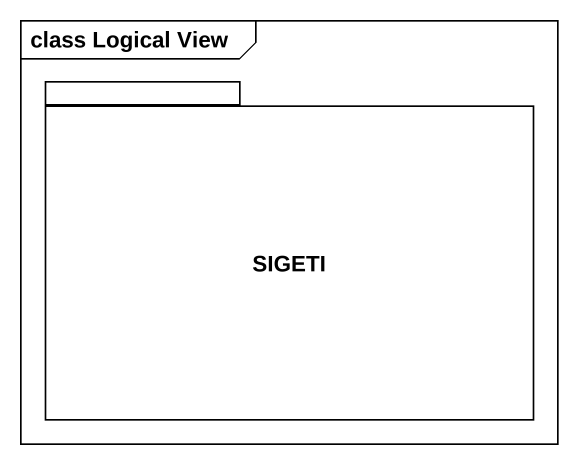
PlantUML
@startuml
mainframe class Logical View
package SIGETI {
}
@enduml
